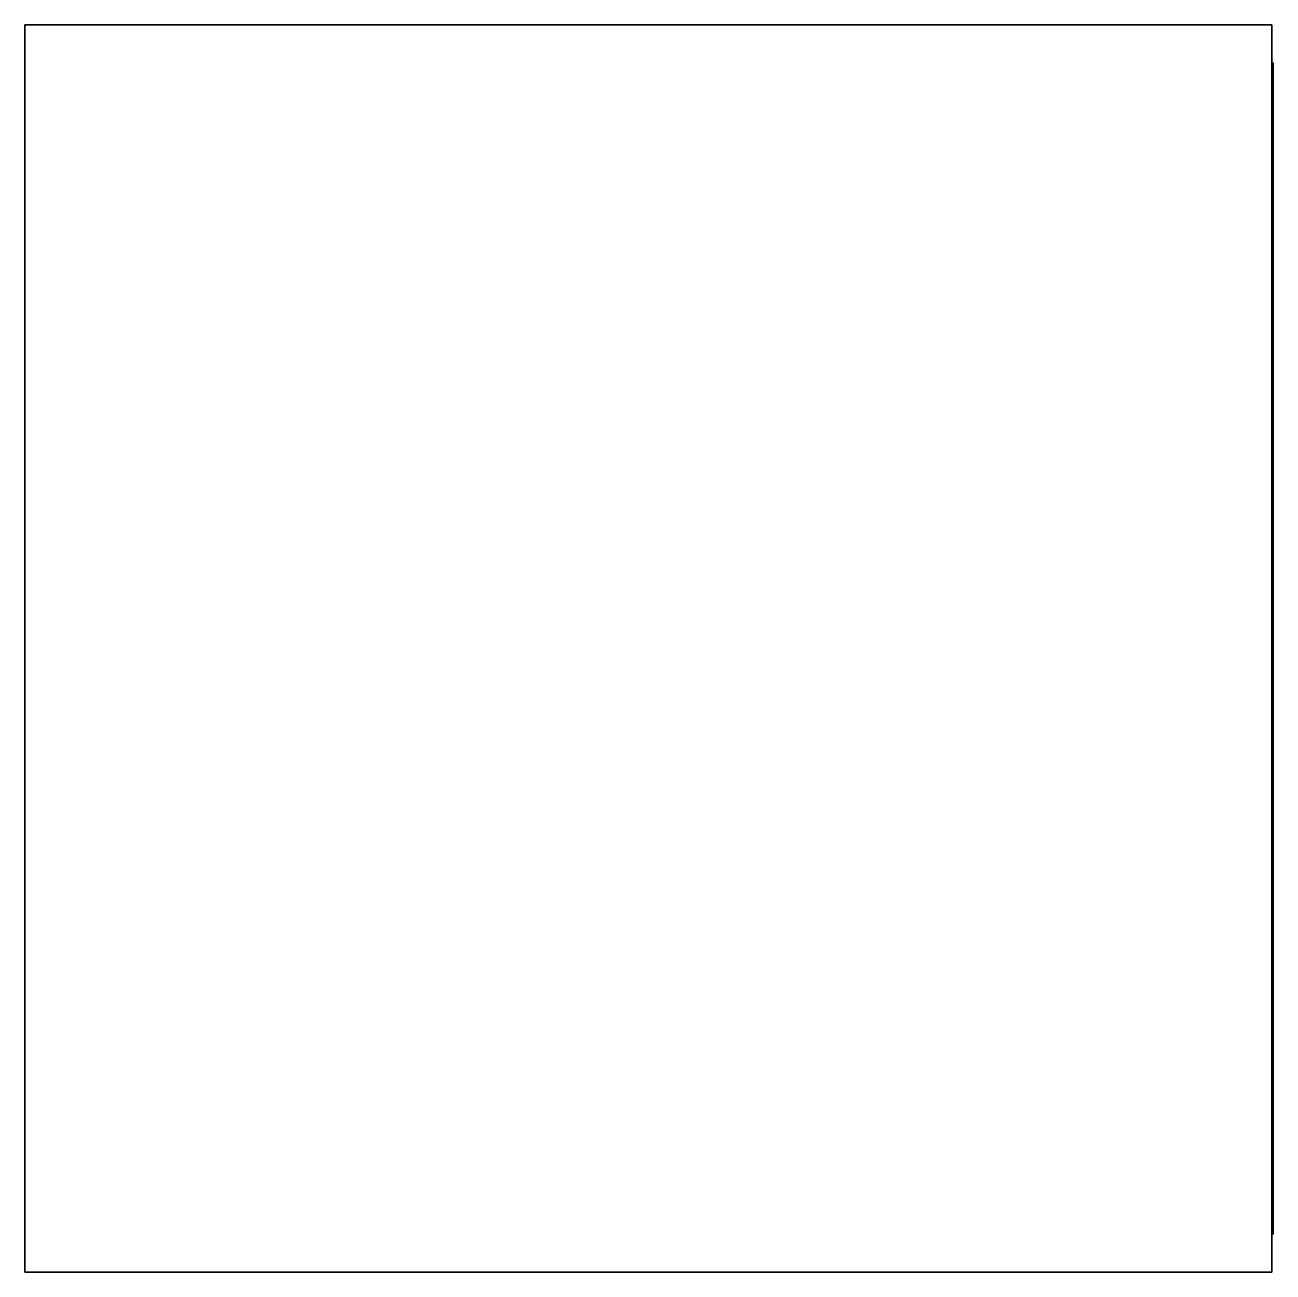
# Model space of a CAD drawing. Extents: x 0 to 1602, y 0 to 1600.
import ezdxf

# ---------------------------------------------------------------- set-up
doc = ezdxf.new("R2010")
doc.units = 0
doc.header["$MEASUREMENT"] = 0
doc.layers.add('3D', color=4, linetype='CONTINUOUS')

msp = doc.modelspace()

# ---------------------------------------------------------------- linework, layer by layer
at = {"layer": '3D', "linetype": 'CONTINUOUS'}
for points in [[(1600, 1600, 1600), (0, 1600, 1600), (0, 0, 1600), (1600, 0, 1600)], [(0, 1600), (0, 0), (0, 0, 1600), (0, 1600, 1600)], [(0, 1600), (1600, 1600), (1600, 1600, 1600), (0, 1600, 1600)], [(1600, 0, 1571.2), (1600, 1600, 1571.2), (1600, 1600, 1600), (1600, 0, 1600)], [(1600, 1600, 28.8), (1600, 1552, 28.8), (1600, 1552, 1571.2), (1600, 1600, 1571.2)], [(1600, 0, 28.8), (1600, 1600, 28.8), (1600, 1600), (1600, 0)], [(1600, 48, 800), (1600, 1552, 800), (1600, 1552, 1185.6), (1600, 48, 1185.6)], [(1600, 48, 414.4), (1600, 1552, 414.4), (1600, 1552, 800), (1600, 48, 800)], [(1600, 48, 28.8), (1600, 1552, 28.8), (1600, 1552, 414.4), (1600, 48, 414.4)], [(1600, 48, 1571.2), (1600, 1552, 1571.2), (1600, 1552, 1185.6), (1600, 48, 1185.6)], [(1601.6, 48, 430.4), (1601.6, 1552, 430.4), (1601.6, 1552, 398.4), (1601.6, 48, 398.4)], [(1601.6, 48, 816), (1601.6, 1552, 816), (1601.6, 1552, 784), (1601.6, 48, 784)], [(1601.6, 48, 1201.6), (1601.6, 1552, 1201.6), (1601.6, 1552, 1169.6), (1601.6, 48, 1169.6)], [(1601.6, 656, 1356.8), (1601.6, 944, 1356.8), (1601.6, 944, 1401.6), (1601.6, 656, 1401.6)], [(1601.6, 656, 971.2), (1601.6, 944, 971.2), (1601.6, 944, 1016), (1601.6, 656, 1016)], [(1601.6, 656, 585.6), (1601.6, 944, 585.6), (1601.6, 944, 630.4), (1601.6, 656, 630.4)], [(1601.6, 656, 200), (1601.6, 944, 200), (1601.6, 944, 244.8), (1601.6, 656, 244.8)], [(1600, 0, 28.8), (1600, 48, 28.8), (1600, 48, 1571.2), (1600, 0, 1571.2)], [(0, 0), (1600, 0), (1600, 0, 1600), (0, 0, 1600)]]:
    msp.add_3dface(points, dxfattribs=at)

doc.saveas('drawing.dxf')
